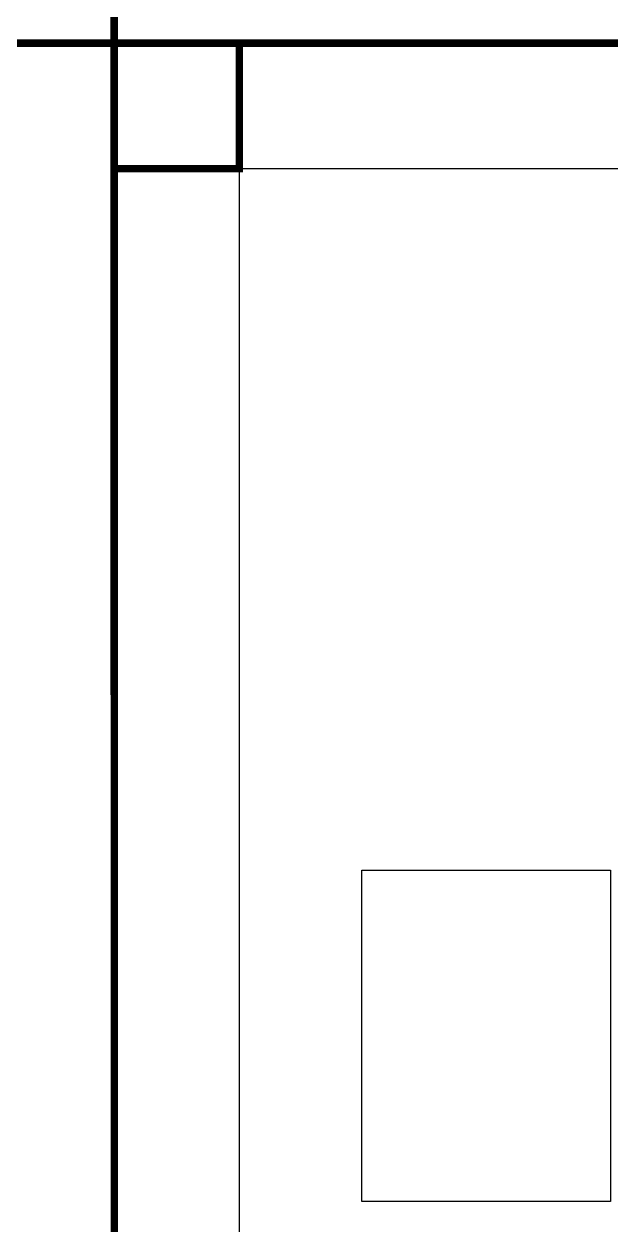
# Model space of a CAD drawing. Header units: millimetres. Extents: x 512 to 764439, y -71 to 559481.
# Drawn here: x 565012 to 574498, y 206668 to 226099 of the extents above; entities that cross this region are included whole.
import ezdxf

# ---------------------------------------------------------------- set-up
doc = ezdxf.new("R2010")
doc.units = ezdxf.units.MM
doc.header["$LTSCALE"] = 50
doc.layers.add('#가전가구', color=252, linetype='Continuous')
doc.layers.add('#마감재', color=5, linetype='Continuous')
picture_1 = doc.add_image_def('image6.jpg', size_in_pixel=(3000, 4000))

msp = doc.modelspace()

# ---------------------------------------------------------------- linework, layer by layer
at = {"layer": '#가전가구', "color": 0, "ltscale": 2}
msp.add_lwpolyline([(568491.91422877, 223759.37760067), (602088.29465324, 223759.37760067), (602088.29465324, 190323.49642131), (568491.91422877, 190323.49642131)], close=True, dxfattribs=at)
at = {"color": 32, "true_color": 0xcd6928, "const_width": 121.76646086}
for points in [[(566458.90840993, 318918.13034479), (566472.90150432, 188303.03594051)], [(453482.33485129, 225788.81861496), (604117.7662628, 225788.81861496)], [(568491.91422877, 225788.81861496), (568491.91422877, 223759.37760067), (566462.47321447, 223759.37760067)]]:
    msp.add_lwpolyline(points, dxfattribs=at)

# ---------------------------------------------------------------- pictures from other files: only their frames are drawn
at = {"layer": '#마감재', "color": 0, "ltscale": 2}
image = msp.add_image(picture_1, insert=(570470.03961843, 207046.22168809), size_in_units=(4020.34768844, 5360.46358458), dxfattribs=at)
image.dxf.flags = 7

doc.saveas('drawing.dxf')
